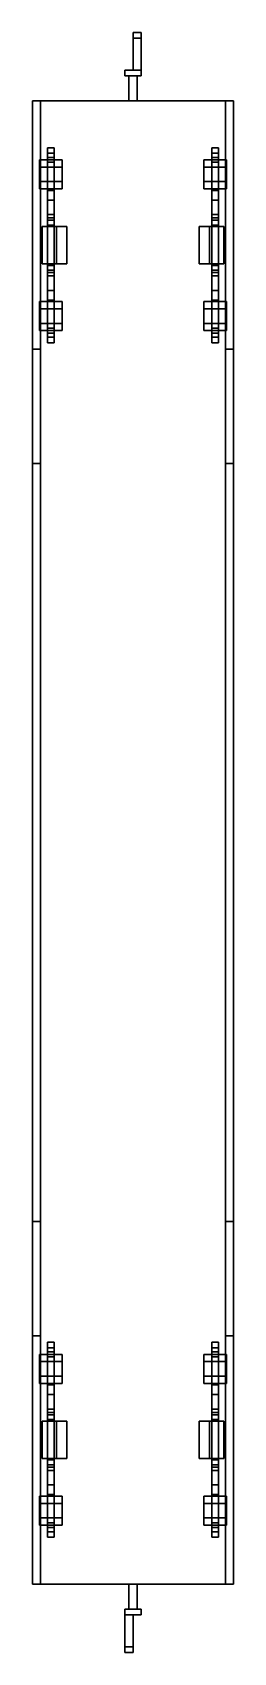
# Model space of a CAD drawing. Extents: x -1.2 to 1.2, y -10.1 to 10.1.
import ezdxf

# ---------------------------------------------------------------- set-up
doc = ezdxf.new("R2010")
doc.units = 0
doc.layers.get('0').update_dxf_attribs({"linetype": 'CONTINUOUS'})

msp = doc.modelspace()

# ---------------------------------------------------------------- linework, layer by layer
for points in [[(0, 10.05, 1), (0, 9.98, 0.88), (0, 9.98, 1.41), (0, 10.05, 1.25)], [(0.1, 10.05, 1.25), (0.1, 10.05, 1), (0, 10.05, 1), (0, 10.05, 1.25)], [(0.1, 10.05, 1), (0.1, 9.98, 0.88), (0, 9.98, 0.88), (0, 10.05, 1)], [(0, 10.05, 1.25), (0, 9.98, 1.41), (0.1, 9.98, 1.41), (0.1, 10.05, 1.25)], [(0.1, 9.98, 1.41), (0.1, 9.98, 0.88), (0.1, 10.05, 1), (0.1, 10.05, 1.25)], [(0, 9.98, 0.88), (0, 9.58, 0.88), (0, 9.58, 1.41), (0, 9.98, 1.41)], [(0.1, 9.98, 0.88), (0.1, 9.58, 0.88), (0, 9.58, 0.88), (0, 9.98, 0.88)], [(0, 9.98, 1.41), (0, 9.58, 1.41), (0.1, 9.58, 1.41), (0.1, 9.98, 1.41)], [(0.1, 9.58, 1.41), (0.1, 9.58, 0.88), (0.1, 9.98, 0.88), (0.1, 9.98, 1.41)], [(-0.1, 9.58, 0.88), (-0.1, 9.51, 1.03), (-0.1, 9.51, 1.23), (-0.1, 9.58, 1.41)], [(-0.1, 9.58, 1.41), (-0.1, 9.51, 1.23), (0.1, 9.51, 1.23), (0.1, 9.58, 1.41)], [(0, 9.58, 1.41), (0, 9.58, 0.88), (-0.1, 9.58, 0.88), (-0.1, 9.58, 1.41)], [(0.1, 9.58, 0.88), (0.1, 9.51, 1.03), (-0.1, 9.51, 1.03), (-0.1, 9.58, 0.88)], [(-0.1, 9.51, 1.23), (-0.1, 9.51, 1.03), (0.1, 9.51, 1.03), (0.1, 9.51, 1.23)], [(-0.05, 9.51, 1.03), (-0.05, 9.2, 1.03), (-0.05, 9.2, 1.23), (-0.05, 9.51, 1.23)], [(-0.05, 9.51, 1.23), (-0.05, 9.2, 1.23), (0.05, 9.2, 1.23), (0.05, 9.51, 1.23)], [(0.05, 9.51, 1.03), (0.05, 9.2, 1.03), (-0.05, 9.2, 1.03), (-0.05, 9.51, 1.03)], [(0.05, 9.2, 1.23), (0.05, 9.2, 1.03), (0.05, 9.51, 1.03), (0.05, 9.51, 1.23)], [(0.1, 9.51, 1.23), (0.1, 9.51, 1.03), (0.1, 9.58, 0.88), (0.1, 9.58, 1.41)], [(-1.25, 9.2, 0.98), (-1.25, -9.2, 0.98), (-1.25, -9.2, 1.33), (-1.25, 9.2, 1.33)], [(-1.25, 9.2, 1.33), (-1.25, -9.2, 1.33), (1.25, -9.2, 1.33), (1.25, 9.2, 1.33)], [(1.25, 9.2, 1.33), (1.25, 9.2, 0.98), (-1.25, 9.2, 0.98), (-1.25, 9.2, 1.33)], [(-1.15, 9.2, 0.81), (-1.15, 6.12, 0.81), (-1.25, 6.12, 0.81), (-1.25, 9.2, 0.81)], [(-1.15, 9.2, 0.98), (-1.15, 9.2, 0.81), (-1.25, 9.2, 0.81), (-1.25, 9.2, 0.98)], [(-1.25, 9.2, 0.81), (-1.25, -9.2, 0.81), (-1.25, -9.2, 0.98), (-1.25, 9.2, 0.98)], [(1.15, 9.2, 0.98), (1.15, -9.2, 0.98), (-1.15, -9.2, 0.98), (-1.15, 9.2, 0.98)], [(-1.15, -9.2, 0.98), (-1.15, -9.2, 0.81), (-1.15, 9.2, 0.81), (-1.15, 9.2, 0.98)], [(1.25, 9.2, 0.81), (1.25, 6.12, 0.81), (1.15, 6.12, 0.81), (1.15, 9.2, 0.81)], [(1.15, 9.2, 0.81), (1.15, -9.2, 0.81), (1.15, -9.2, 0.98), (1.15, 9.2, 0.98)], [(1.25, 9.2, 0.98), (1.25, 9.2, 0.81), (1.15, 9.2, 0.81), (1.15, 9.2, 0.98)], [(1.25, -9.2, 1.33), (1.25, -9.2, 0.81), (1.25, 9.2, 0.81), (1.25, 9.2, 1.33)], [(-1.16, 8.38, 0.374), (-1.16, 8.2, 0.686), (-1.16, 8.38, 0.686), (-1.16, 8.47, 0.53)], [(-1.16, 8.38, 0.374), (-1.16, 8.47, 0.53), (-0.88, 8.47, 0.53), (-0.88, 8.38, 0.374)], [(-1.16, 8.47, 0.53), (-1.16, 8.38, 0.686), (-0.88, 8.38, 0.686), (-0.88, 8.47, 0.53)], [(-1.06, 8.62, 0.54), (-1.06, 8.44, 0.54), (-1.06, 8.38, 0.7), (-1.06, 8.62, 0.69)], [(-0.98, 8.62, 0.69), (-0.98, 8.62, 0.54), (-1.06, 8.62, 0.54), (-1.06, 8.62, 0.69)], [(-1.06, 8.55, 0.37), (-1.06, 8.44, 0.37), (-1.06, 8.44, 0.54), (-1.06, 8.62, 0.54)], [(-0.98, 8.62, 0.54), (-0.98, 8.55, 0.37), (-1.06, 8.55, 0.37), (-1.06, 8.62, 0.54)], [(-1.06, 8.62, 0.69), (-1.06, 8.38, 0.7), (-1.06, 8.38, 0.81), (-1.06, 8.5, 0.79)], [(-0.98, 8.5, 0.79), (-0.98, 8.62, 0.69), (-1.06, 8.62, 0.69), (-1.06, 8.5, 0.79)], [(-0.98, 8.55, 0.37), (-0.98, 8.44, 0.37), (-1.06, 8.44, 0.37), (-1.06, 8.55, 0.37)], [(-1.06, 8.5, 0.79), (-1.06, 8.38, 0.81), (-0.98, 8.38, 0.81), (-0.98, 8.5, 0.79)], [(-0.98, 8.38, 0.7), (-0.98, 8.44, 0.54), (-0.98, 8.62, 0.54), (-0.98, 8.62, 0.69)], [(-0.98, 8.44, 0.54), (-0.98, 8.44, 0.37), (-0.98, 8.55, 0.37), (-0.98, 8.62, 0.54)], [(-0.98, 8.38, 0.81), (-0.98, 8.38, 0.7), (-0.98, 8.62, 0.69), (-0.98, 8.5, 0.79)], [(1.16, 8.38, 0.686), (1.16, 8.47, 0.53), (0.88, 8.47, 0.53), (0.88, 8.38, 0.686)], [(1.16, 8.47, 0.53), (1.16, 8.38, 0.374), (0.88, 8.38, 0.374), (0.88, 8.47, 0.53)], [(0.98, 8.55, 0.37), (0.98, 8.44, 0.37), (0.98, 8.44, 0.54), (0.98, 8.62, 0.54)], [(1.06, 8.62, 0.54), (1.06, 8.55, 0.37), (0.98, 8.55, 0.37), (0.98, 8.62, 0.54)], [(0.98, 8.62, 0.54), (0.98, 8.44, 0.54), (0.98, 8.38, 0.7), (0.98, 8.62, 0.69)], [(1.06, 8.62, 0.69), (1.06, 8.62, 0.54), (0.98, 8.62, 0.54), (0.98, 8.62, 0.69)], [(1.06, 8.5, 0.79), (1.06, 8.62, 0.69), (0.98, 8.62, 0.69), (0.98, 8.5, 0.79)], [(0.98, 8.62, 0.69), (0.98, 8.38, 0.7), (0.98, 8.38, 0.81), (0.98, 8.5, 0.79)], [(1.06, 8.55, 0.37), (1.06, 8.44, 0.37), (0.98, 8.44, 0.37), (0.98, 8.55, 0.37)], [(0.98, 8.5, 0.79), (0.98, 8.38, 0.81), (1.06, 8.38, 0.81), (1.06, 8.5, 0.79)], [(1.06, 8.44, 0.54), (1.06, 8.44, 0.37), (1.06, 8.55, 0.37), (1.06, 8.62, 0.54)], [(1.06, 8.38, 0.7), (1.06, 8.44, 0.54), (1.06, 8.62, 0.54), (1.06, 8.62, 0.69)], [(1.06, 8.38, 0.81), (1.06, 8.38, 0.7), (1.06, 8.62, 0.69), (1.06, 8.5, 0.79)], [(1.16, 8.38, 0.374), (1.16, 8.47, 0.53), (1.16, 8.38, 0.686), (1.16, 8.2, 0.374)], [(-1.16, 8.2, 0.374), (-1.16, 8.11, 0.53), (-1.16, 8.2, 0.686), (-1.16, 8.38, 0.374)], [(-1.16, 8.2, 0.374), (-1.16, 8.38, 0.374), (-0.88, 8.38, 0.374), (-0.88, 8.2, 0.374)], [(-1.16, 8.38, 0.686), (-1.16, 8.2, 0.686), (-0.88, 8.2, 0.686), (-0.88, 8.38, 0.686)], [(-1.06, 8.38, 0.7), (-1.06, 8.44, 0.54), (-0.98, 8.44, 0.54), (-0.98, 8.38, 0.7)], [(-1.06, 8.44, 0.54), (-1.06, 8.44, 0.37), (-0.98, 8.44, 0.37), (-0.98, 8.44, 0.54)], [(-1.06, 8.38, 0.7), (-1.06, 7.97, 0.7), (-1.06, 7.97, 0.85), (-1.06, 8.38, 0.81)], [(-1.06, 8.38, 0.81), (-1.06, 7.97, 0.85), (-0.98, 7.97, 0.85), (-0.98, 8.38, 0.81)], [(-0.98, 8.38, 0.7), (-0.98, 8.09, 0.7), (-1.06, 8.09, 0.7), (-1.06, 8.38, 0.7)], [(-0.98, 7.97, 0.85), (-0.98, 7.97, 0.7), (-0.98, 8.38, 0.7), (-0.98, 8.38, 0.81)], [(1.16, 8.2, 0.686), (1.16, 8.38, 0.686), (0.88, 8.38, 0.686), (0.88, 8.2, 0.686)], [(1.16, 8.38, 0.374), (1.16, 8.2, 0.374), (0.88, 8.2, 0.374), (0.88, 8.38, 0.374)], [(0.98, 8.44, 0.54), (0.98, 8.44, 0.37), (1.06, 8.44, 0.37), (1.06, 8.44, 0.54)], [(0.98, 8.38, 0.7), (0.98, 8.44, 0.54), (1.06, 8.44, 0.54), (1.06, 8.38, 0.7)], [(0.98, 8.38, 0.7), (0.98, 7.97, 0.7), (0.98, 7.97, 0.85), (0.98, 8.38, 0.81)], [(1.06, 8.38, 0.7), (1.06, 8.09, 0.7), (0.98, 8.09, 0.7), (0.98, 8.38, 0.7)], [(0.98, 8.38, 0.81), (0.98, 7.97, 0.85), (1.06, 7.97, 0.85), (1.06, 8.38, 0.81)], [(1.06, 7.97, 0.85), (1.06, 7.97, 0.7), (1.06, 8.38, 0.7), (1.06, 8.38, 0.81)], [(1.16, 8.2, 0.374), (1.16, 8.38, 0.686), (1.16, 8.2, 0.686), (1.16, 8.11, 0.53)], [(-1.16, 8.11, 0.53), (-1.16, 8.2, 0.374), (-0.88, 8.2, 0.374), (-0.88, 8.11, 0.53)], [(-1.16, 8.2, 0.686), (-1.16, 8.11, 0.53), (-0.88, 8.11, 0.53), (-0.88, 8.2, 0.686)], [(-0.98, 8.09, 0.7), (-0.98, 7.79, 0.25), (-1.06, 7.79, 0.25), (-1.06, 8.09, 0.7)], [(-1.06, 7.79, 0.25), (-1.06, 7.68, 0.25), (-1.06, 7.97, 0.7), (-1.06, 8.09, 0.7)], [(-0.98, 7.97, 0.7), (-0.98, 7.68, 0.25), (-0.98, 7.79, 0.25), (-0.98, 8.09, 0.7)], [(1.16, 8.11, 0.53), (1.16, 8.2, 0.686), (0.88, 8.2, 0.686), (0.88, 8.11, 0.53)], [(1.16, 8.2, 0.374), (1.16, 8.11, 0.53), (0.88, 8.11, 0.53), (0.88, 8.2, 0.374)], [(0.98, 7.79, 0.25), (0.98, 7.68, 0.25), (0.98, 7.97, 0.7), (0.98, 8.09, 0.7)], [(1.06, 8.09, 0.7), (1.06, 7.79, 0.25), (0.98, 7.79, 0.25), (0.98, 8.09, 0.7)], [(1.06, 7.97, 0.7), (1.06, 7.68, 0.25), (1.06, 7.79, 0.25), (1.06, 8.09, 0.7)], [(-1.06, 7.97, 0.77), (-1.06, 6.85, 0.77), (-1.06, 6.85, 0.85), (-1.06, 7.97, 0.85)], [(-0.98, 7.97, 0.77), (-0.98, 6.85, 0.77), (-1.06, 6.85, 0.77), (-1.06, 7.97, 0.77)], [(-1.06, 7.97, 0.7), (-1.06, 7.75, 0.359), (-0.98, 7.75, 0.359), (-0.98, 7.97, 0.7)], [(-1.06, 7.97, 0.77), (-1.06, 7.97, 0.7), (-0.98, 7.97, 0.7), (-0.98, 7.97, 0.77)], [(-1.06, 7.97, 0.85), (-1.06, 6.85, 0.85), (-0.98, 6.85, 0.85), (-0.98, 7.97, 0.85)], [(-0.98, 6.85, 0.85), (-0.98, 6.85, 0.77), (-0.98, 7.97, 0.77), (-0.98, 7.97, 0.85)], [(0.98, 7.97, 0.77), (0.98, 7.97, 0.7), (1.06, 7.97, 0.7), (1.06, 7.97, 0.77)], [(0.98, 7.97, 0.77), (0.98, 6.85, 0.77), (0.98, 6.85, 0.85), (0.98, 7.97, 0.85)], [(1.06, 7.97, 0.77), (1.06, 6.85, 0.77), (0.98, 6.85, 0.77), (0.98, 7.97, 0.77)], [(0.98, 7.97, 0.85), (0.98, 6.85, 0.85), (1.06, 6.85, 0.85), (1.06, 7.97, 0.85)], [(0.98, 7.97, 0.7), (0.98, 7.75, 0.359), (1.06, 7.75, 0.359), (1.06, 7.97, 0.7)], [(1.06, 6.85, 0.85), (1.06, 6.85, 0.77), (1.06, 7.97, 0.77), (1.06, 7.97, 0.85)], [(-0.82, 7.64, 0.73), (-0.82, 7.64, 0.31), (-1.13, 7.64, 0.31), (-1.13, 7.64, 0.73)], [(-1.13, 7.64, 0.73), (-1.13, 7.64, 0.31), (-1.13, 7.18, 0.31), (-1.13, 7.18, 0.73)], [(-1.13, 7.18, 0.31), (-1.13, 7.64, 0.31), (-0.82, 7.64, 0.31), (-0.82, 7.18, 0.31)], [(-0.95, 7.18, 0.73), (-0.95, 7.64, 0.73), (-1.13, 7.64, 0.73), (-1.13, 7.18, 0.73)], [(-0.98, 7.79, 0.25), (-0.98, 7.72, 0.15), (-1.06, 7.72, 0.15), (-1.06, 7.79, 0.25)], [(-1.06, 7.72, 0.15), (-1.06, 7.1, 0.15), (-1.06, 7.03, 0.25), (-1.06, 7.79, 0.25)], [(-1.06, 7.75, 0.25), (-1.06, 7.66, 0.25), (-1.06, 7.66, 0.77), (-1.06, 7.75, 0.77)], [(-0.98, 7.75, 0.77), (-0.98, 7.75, 0.359), (-1.06, 7.75, 0.359), (-1.06, 7.75, 0.77)], [(-0.98, 7.72, 0.15), (-0.98, 7.1, 0.15), (-1.06, 7.1, 0.15), (-1.06, 7.72, 0.15)], [(-1.06, 7.66, 0.77), (-1.06, 7.66, 0.25), (-0.98, 7.66, 0.25), (-0.98, 7.66, 0.77)], [(-1.06, 7.66, 0.25), (-1.06, 7.03, 0.25), (-0.98, 7.03, 0.25), (-0.98, 7.66, 0.25)], [(-0.98, 7.03, 0.25), (-0.98, 7.1, 0.15), (-0.98, 7.72, 0.15), (-0.98, 7.79, 0.25)], [(-0.98, 7.66, 0.77), (-0.98, 7.66, 0.25), (-0.98, 7.75, 0.25), (-0.98, 7.75, 0.77)], [(-0.95, 7.64, 0.98), (-0.95, 7.64, 0.73), (-0.95, 7.18, 0.73), (-0.95, 7.18, 0.98)], [(-0.82, 7.64, 0.98), (-0.82, 7.64, 0.73), (-0.95, 7.64, 0.73), (-0.95, 7.64, 0.98)], [(-0.82, 7.18, 0.73), (-0.82, 7.64, 0.73), (-0.82, 7.64, 0.98), (-0.82, 7.18, 0.98)], [(-0.82, 7.18, 0.31), (-0.82, 7.64, 0.31), (-0.82, 7.64, 0.73), (-0.82, 7.18, 0.73)], [(0.82, 7.64, 0.31), (0.82, 7.18, 0.31), (0.82, 7.18, 0.73), (0.82, 7.64, 0.73)], [(1.13, 7.64, 0.73), (1.13, 7.64, 0.31), (0.82, 7.64, 0.31), (0.82, 7.64, 0.73)], [(1.13, 7.64, 0.31), (1.13, 7.18, 0.31), (0.82, 7.18, 0.31), (0.82, 7.64, 0.31)], [(0.82, 7.64, 0.73), (0.82, 7.18, 0.73), (0.82, 7.18, 0.98), (0.82, 7.64, 0.98)], [(0.95, 7.64, 0.98), (0.95, 7.64, 0.73), (0.82, 7.64, 0.73), (0.82, 7.64, 0.98)], [(0.95, 7.64, 0.73), (0.95, 7.18, 0.73), (1.13, 7.18, 0.73), (1.13, 7.64, 0.73)], [(0.95, 7.18, 0.98), (0.95, 7.18, 0.73), (0.95, 7.64, 0.73), (0.95, 7.64, 0.98)], [(0.98, 7.72, 0.15), (0.98, 7.1, 0.15), (0.98, 7.03, 0.25), (0.98, 7.79, 0.25)], [(1.06, 7.79, 0.25), (1.06, 7.72, 0.15), (0.98, 7.72, 0.15), (0.98, 7.79, 0.25)], [(0.98, 7.75, 0.25), (0.98, 7.66, 0.25), (0.98, 7.66, 0.77), (0.98, 7.75, 0.77)], [(1.06, 7.75, 0.77), (1.06, 7.75, 0.359), (0.98, 7.75, 0.359), (0.98, 7.75, 0.77)], [(1.06, 7.72, 0.15), (1.06, 7.1, 0.15), (0.98, 7.1, 0.15), (0.98, 7.72, 0.15)], [(0.98, 7.66, 0.77), (0.98, 7.66, 0.25), (1.06, 7.66, 0.25), (1.06, 7.66, 0.77)], [(0.98, 7.66, 0.25), (0.98, 7.03, 0.25), (1.06, 7.03, 0.25), (1.06, 7.66, 0.25)], [(1.06, 7.03, 0.25), (1.06, 7.1, 0.15), (1.06, 7.72, 0.15), (1.06, 7.79, 0.25)], [(1.06, 7.66, 0.77), (1.06, 7.66, 0.25), (1.06, 7.75, 0.25), (1.06, 7.75, 0.77)], [(1.13, 7.18, 0.73), (1.13, 7.18, 0.31), (1.13, 7.64, 0.31), (1.13, 7.64, 0.73)], [(-1.13, 7.18, 0.73), (-1.13, 7.18, 0.31), (-0.82, 7.18, 0.31), (-0.82, 7.18, 0.73)], [(-1.06, 7.16, 0.77), (-1.06, 7.16, 0.25), (-1.06, 7.07, 0.25), (-1.06, 7.07, 0.77)], [(-0.98, 7.16, 0.77), (-0.98, 7.16, 0.25), (-1.06, 7.16, 0.25), (-1.06, 7.16, 0.77)], [(-1.06, 6.85, 0.7), (-1.06, 7.14, 0.25), (-1.06, 7.03, 0.25), (-1.06, 6.73, 0.7)], [(-1.06, 7.03, 0.25), (-1.06, 7.1, 0.15), (-0.98, 7.1, 0.15), (-0.98, 7.03, 0.25)], [(-0.98, 6.85, 0.7), (-0.98, 7.07, 0.359), (-1.06, 7.07, 0.359), (-1.06, 6.85, 0.7)], [(-1.06, 7.07, 0.77), (-1.06, 7.07, 0.359), (-0.98, 7.07, 0.359), (-0.98, 7.07, 0.77)], [(-0.98, 7.07, 0.25), (-0.98, 7.16, 0.25), (-0.98, 7.16, 0.77), (-0.98, 7.07, 0.77)], [(-0.98, 7.03, 0.25), (-0.98, 7.14, 0.25), (-0.98, 6.85, 0.7), (-0.98, 6.73, 0.7)], [(-0.95, 7.18, 0.98), (-0.95, 7.18, 0.73), (-0.82, 7.18, 0.73), (-0.82, 7.18, 0.98)], [(0.82, 7.18, 0.73), (0.82, 7.18, 0.31), (1.13, 7.18, 0.31), (1.13, 7.18, 0.73)], [(0.82, 7.18, 0.98), (0.82, 7.18, 0.73), (0.95, 7.18, 0.73), (0.95, 7.18, 0.98)], [(0.98, 7.16, 0.77), (0.98, 7.16, 0.25), (0.98, 7.07, 0.25), (0.98, 7.07, 0.77)], [(1.06, 7.16, 0.77), (1.06, 7.16, 0.25), (0.98, 7.16, 0.25), (0.98, 7.16, 0.77)], [(0.98, 6.85, 0.7), (0.98, 7.14, 0.25), (0.98, 7.03, 0.25), (0.98, 6.73, 0.7)], [(0.98, 7.03, 0.25), (0.98, 7.1, 0.15), (1.06, 7.1, 0.15), (1.06, 7.03, 0.25)], [(0.98, 7.07, 0.77), (0.98, 7.07, 0.359), (1.06, 7.07, 0.359), (1.06, 7.07, 0.77)], [(1.06, 6.85, 0.7), (1.06, 7.07, 0.359), (0.98, 7.07, 0.359), (0.98, 6.85, 0.7)], [(1.06, 7.07, 0.25), (1.06, 7.16, 0.25), (1.06, 7.16, 0.77), (1.06, 7.07, 0.77)], [(1.06, 7.03, 0.25), (1.06, 7.14, 0.25), (1.06, 6.85, 0.7), (1.06, 6.73, 0.7)], [(-1.06, 6.73, 0.7), (-1.06, 7.03, 0.25), (-0.98, 7.03, 0.25), (-0.98, 6.73, 0.7)], [(-0.98, 6.44, 0.81), (-0.98, 6.85, 0.85), (-1.06, 6.85, 0.85), (-1.06, 6.44, 0.81)], [(-1.06, 6.85, 0.85), (-1.06, 6.85, 0.7), (-1.06, 6.44, 0.7), (-1.06, 6.44, 0.81)], [(-0.98, 6.85, 0.77), (-0.98, 6.85, 0.7), (-1.06, 6.85, 0.7), (-1.06, 6.85, 0.77)], [(-0.98, 6.44, 0.7), (-0.98, 6.85, 0.7), (-0.98, 6.85, 0.85), (-0.98, 6.44, 0.81)], [(0.98, 6.73, 0.7), (0.98, 7.03, 0.25), (1.06, 7.03, 0.25), (1.06, 6.73, 0.7)], [(1.06, 6.44, 0.81), (1.06, 6.85, 0.85), (0.98, 6.85, 0.85), (0.98, 6.44, 0.81)], [(0.98, 6.85, 0.85), (0.98, 6.85, 0.7), (0.98, 6.44, 0.7), (0.98, 6.44, 0.81)], [(1.06, 6.85, 0.77), (1.06, 6.85, 0.7), (0.98, 6.85, 0.7), (0.98, 6.85, 0.77)], [(1.06, 6.44, 0.7), (1.06, 6.85, 0.7), (1.06, 6.85, 0.85), (1.06, 6.44, 0.81)], [(-1.16, 6.62, 0.374), (-1.16, 6.44, 0.686), (-1.16, 6.62, 0.686), (-1.16, 6.71, 0.53)], [(-1.16, 6.62, 0.374), (-1.16, 6.71, 0.53), (-0.88, 6.71, 0.53), (-0.88, 6.62, 0.374)], [(-1.16, 6.71, 0.53), (-1.16, 6.62, 0.686), (-0.88, 6.62, 0.686), (-0.88, 6.71, 0.53)], [(-1.06, 6.44, 0.7), (-1.06, 6.73, 0.7), (-0.98, 6.73, 0.7), (-0.98, 6.44, 0.7)], [(1.16, 6.71, 0.53), (1.16, 6.62, 0.374), (0.88, 6.62, 0.374), (0.88, 6.71, 0.53)], [(1.16, 6.62, 0.686), (1.16, 6.71, 0.53), (0.88, 6.71, 0.53), (0.88, 6.62, 0.686)], [(0.98, 6.44, 0.7), (0.98, 6.73, 0.7), (1.06, 6.73, 0.7), (1.06, 6.44, 0.7)], [(1.16, 6.62, 0.374), (1.16, 6.71, 0.53), (1.16, 6.62, 0.686), (1.16, 6.44, 0.374)], [(-1.16, 6.44, 0.374), (-1.16, 6.35, 0.53), (-1.16, 6.44, 0.686), (-1.16, 6.62, 0.374)], [(-1.16, 6.44, 0.374), (-1.16, 6.62, 0.374), (-0.88, 6.62, 0.374), (-0.88, 6.44, 0.374)], [(-1.16, 6.62, 0.686), (-1.16, 6.44, 0.686), (-0.88, 6.44, 0.686), (-0.88, 6.62, 0.686)], [(-1.16, 6.35, 0.53), (-1.16, 6.44, 0.374), (-0.88, 6.44, 0.374), (-0.88, 6.35, 0.53)], [(-1.16, 6.44, 0.686), (-1.16, 6.35, 0.53), (-0.88, 6.35, 0.53), (-0.88, 6.44, 0.686)], [(-0.98, 6.44, 0.7), (-0.98, 6.38, 0.54), (-1.06, 6.38, 0.54), (-1.06, 6.44, 0.7)], [(-1.06, 6.44, 0.7), (-1.06, 6.38, 0.54), (-1.06, 6.2, 0.54), (-1.06, 6.2, 0.69)], [(-1.06, 6.44, 0.81), (-1.06, 6.44, 0.7), (-1.06, 6.2, 0.69), (-1.06, 6.32, 0.79)], [(-0.98, 6.32, 0.79), (-0.98, 6.44, 0.81), (-1.06, 6.44, 0.81), (-1.06, 6.32, 0.79)], [(-0.98, 6.2, 0.54), (-0.98, 6.38, 0.54), (-0.98, 6.44, 0.7), (-0.98, 6.2, 0.69)], [(-0.98, 6.2, 0.69), (-0.98, 6.44, 0.7), (-0.98, 6.44, 0.81), (-0.98, 6.32, 0.79)], [(1.16, 6.62, 0.374), (1.16, 6.44, 0.374), (0.88, 6.44, 0.374), (0.88, 6.62, 0.374)], [(1.16, 6.44, 0.686), (1.16, 6.62, 0.686), (0.88, 6.62, 0.686), (0.88, 6.44, 0.686)], [(1.16, 6.44, 0.374), (1.16, 6.35, 0.53), (0.88, 6.35, 0.53), (0.88, 6.44, 0.374)], [(1.16, 6.35, 0.53), (1.16, 6.44, 0.686), (0.88, 6.44, 0.686), (0.88, 6.35, 0.53)], [(1.06, 6.44, 0.7), (1.06, 6.38, 0.54), (0.98, 6.38, 0.54), (0.98, 6.44, 0.7)], [(0.98, 6.44, 0.7), (0.98, 6.38, 0.54), (0.98, 6.2, 0.54), (0.98, 6.2, 0.69)], [(0.98, 6.44, 0.81), (0.98, 6.44, 0.7), (0.98, 6.2, 0.69), (0.98, 6.32, 0.79)], [(1.06, 6.32, 0.79), (1.06, 6.44, 0.81), (0.98, 6.44, 0.81), (0.98, 6.32, 0.79)], [(1.06, 6.2, 0.54), (1.06, 6.38, 0.54), (1.06, 6.44, 0.7), (1.06, 6.2, 0.69)], [(1.06, 6.2, 0.69), (1.06, 6.44, 0.7), (1.06, 6.44, 0.81), (1.06, 6.32, 0.79)], [(1.16, 6.44, 0.374), (1.16, 6.62, 0.686), (1.16, 6.44, 0.686), (1.16, 6.35, 0.53)], [(-0.98, 6.38, 0.54), (-0.98, 6.38, 0.37), (-1.06, 6.38, 0.37), (-1.06, 6.38, 0.54)], [(-1.06, 6.38, 0.54), (-1.06, 6.38, 0.37), (-1.06, 6.27, 0.37), (-1.06, 6.2, 0.54)], [(-1.06, 6.27, 0.37), (-1.06, 6.38, 0.37), (-0.98, 6.38, 0.37), (-0.98, 6.27, 0.37)], [(-1.06, 6.32, 0.79), (-1.06, 6.2, 0.69), (-0.98, 6.2, 0.69), (-0.98, 6.32, 0.79)], [(-1.06, 6.2, 0.54), (-1.06, 6.27, 0.37), (-0.98, 6.27, 0.37), (-0.98, 6.2, 0.54)], [(-0.98, 6.27, 0.37), (-0.98, 6.38, 0.37), (-0.98, 6.38, 0.54), (-0.98, 6.2, 0.54)], [(1.06, 6.38, 0.54), (1.06, 6.38, 0.37), (0.98, 6.38, 0.37), (0.98, 6.38, 0.54)], [(0.98, 6.38, 0.54), (0.98, 6.38, 0.37), (0.98, 6.27, 0.37), (0.98, 6.2, 0.54)], [(0.98, 6.27, 0.37), (0.98, 6.38, 0.37), (1.06, 6.38, 0.37), (1.06, 6.27, 0.37)], [(0.98, 6.32, 0.79), (0.98, 6.2, 0.69), (1.06, 6.2, 0.69), (1.06, 6.32, 0.79)], [(0.98, 6.2, 0.54), (0.98, 6.27, 0.37), (1.06, 6.27, 0.37), (1.06, 6.2, 0.54)], [(1.06, 6.27, 0.37), (1.06, 6.38, 0.37), (1.06, 6.38, 0.54), (1.06, 6.2, 0.54)], [(-1.15, 6.12, 0.81), (-1.15, 4.7, 0.6), (-1.25, 4.7, 0.6), (-1.25, 6.12, 0.81)], [(-1.25, 4.7, 0.6), (-1.25, -4.7, 0.6), (-1.25, -6.12, 0.81), (-1.25, 6.12, 0.81)], [(-1.15, -6.12, 0.81), (-1.15, -4.7, 0.6), (-1.15, 4.7, 0.6), (-1.15, 6.12, 0.81)], [(-1.06, 6.2, 0.69), (-1.06, 6.2, 0.54), (-0.98, 6.2, 0.54), (-0.98, 6.2, 0.69)], [(0.98, 6.2, 0.69), (0.98, 6.2, 0.54), (1.06, 6.2, 0.54), (1.06, 6.2, 0.69)], [(1.15, 4.7, 0.6), (1.15, -4.7, 0.6), (1.15, -6.12, 0.81), (1.15, 6.12, 0.81)], [(1.25, 6.12, 0.81), (1.25, 4.7, 0.6), (1.15, 4.7, 0.6), (1.15, 6.12, 0.81)], [(1.25, -6.12, 0.81), (1.25, -4.7, 0.6), (1.25, 4.7, 0.6), (1.25, 6.12, 0.81)], [(-1.15, 4.7, 0.6), (-1.15, -4.7, 0.6), (-1.25, -4.7, 0.6), (-1.25, 4.7, 0.6)], [(1.25, 4.7, 0.6), (1.25, -4.7, 0.6), (1.15, -4.7, 0.6), (1.15, 4.7, 0.6)], [(-1.25, -6.12, 0.81), (-1.25, -4.7, 0.6), (-1.15, -4.7, 0.6), (-1.15, -6.12, 0.81)], [(1.15, -6.12, 0.81), (1.15, -4.7, 0.6), (1.25, -4.7, 0.6), (1.25, -6.12, 0.81)], [(-1.15, -6.12, 0.81), (-1.15, -9.2, 0.81), (-1.25, -9.2, 0.81), (-1.25, -6.12, 0.81)], [(-1.06, -6.2, 0.69), (-1.06, -6.44, 0.7), (-1.06, -6.44, 0.81), (-1.06, -6.32, 0.79)], [(-1.06, -6.27, 0.37), (-1.06, -6.38, 0.37), (-1.06, -6.38, 0.54), (-1.06, -6.2, 0.54)], [(-0.98, -6.2, 0.54), (-0.98, -6.27, 0.37), (-1.06, -6.27, 0.37), (-1.06, -6.2, 0.54)], [(-1.06, -6.2, 0.54), (-1.06, -6.38, 0.54), (-1.06, -6.44, 0.7), (-1.06, -6.2, 0.69)], [(-0.98, -6.2, 0.69), (-0.98, -6.2, 0.54), (-1.06, -6.2, 0.54), (-1.06, -6.2, 0.69)], [(-0.98, -6.32, 0.79), (-0.98, -6.2, 0.69), (-1.06, -6.2, 0.69), (-1.06, -6.32, 0.79)], [(-0.98, -6.44, 0.81), (-0.98, -6.44, 0.7), (-0.98, -6.2, 0.69), (-0.98, -6.32, 0.79)], [(-0.98, -6.38, 0.54), (-0.98, -6.38, 0.37), (-0.98, -6.27, 0.37), (-0.98, -6.2, 0.54)], [(-0.98, -6.44, 0.7), (-0.98, -6.38, 0.54), (-0.98, -6.2, 0.54), (-0.98, -6.2, 0.69)], [(0.98, -6.2, 0.69), (0.98, -6.44, 0.7), (0.98, -6.44, 0.81), (0.98, -6.32, 0.79)], [(1.06, -6.2, 0.54), (1.06, -6.27, 0.37), (0.98, -6.27, 0.37), (0.98, -6.2, 0.54)], [(0.98, -6.27, 0.37), (0.98, -6.38, 0.37), (0.98, -6.38, 0.54), (0.98, -6.2, 0.54)], [(1.06, -6.2, 0.69), (1.06, -6.2, 0.54), (0.98, -6.2, 0.54), (0.98, -6.2, 0.69)], [(0.98, -6.2, 0.54), (0.98, -6.38, 0.54), (0.98, -6.44, 0.7), (0.98, -6.2, 0.69)], [(1.06, -6.32, 0.79), (1.06, -6.2, 0.69), (0.98, -6.2, 0.69), (0.98, -6.32, 0.79)], [(1.06, -6.44, 0.81), (1.06, -6.44, 0.7), (1.06, -6.2, 0.69), (1.06, -6.32, 0.79)], [(1.06, -6.38, 0.54), (1.06, -6.38, 0.37), (1.06, -6.27, 0.37), (1.06, -6.2, 0.54)], [(1.06, -6.44, 0.7), (1.06, -6.38, 0.54), (1.06, -6.2, 0.54), (1.06, -6.2, 0.69)], [(1.25, -6.12, 0.81), (1.25, -9.2, 0.81), (1.15, -9.2, 0.81), (1.15, -6.12, 0.81)], [(-1.16, -6.44, 0.374), (-1.16, -6.62, 0.686), (-1.16, -6.44, 0.686), (-1.16, -6.35, 0.53)], [(-1.16, -6.44, 0.374), (-1.16, -6.35, 0.53), (-0.88, -6.35, 0.53), (-0.88, -6.44, 0.374)], [(-1.16, -6.35, 0.53), (-1.16, -6.44, 0.686), (-0.88, -6.44, 0.686), (-0.88, -6.35, 0.53)], [(-0.98, -6.27, 0.37), (-0.98, -6.38, 0.37), (-1.06, -6.38, 0.37), (-1.06, -6.27, 0.37)], [(-1.06, -6.32, 0.79), (-1.06, -6.44, 0.81), (-0.98, -6.44, 0.81), (-0.98, -6.32, 0.79)], [(-1.06, -6.38, 0.54), (-1.06, -6.38, 0.37), (-0.98, -6.38, 0.37), (-0.98, -6.38, 0.54)], [(-1.06, -6.44, 0.7), (-1.06, -6.38, 0.54), (-0.98, -6.38, 0.54), (-0.98, -6.44, 0.7)], [(1.16, -6.35, 0.53), (1.16, -6.44, 0.374), (0.88, -6.44, 0.374), (0.88, -6.35, 0.53)], [(1.16, -6.44, 0.686), (1.16, -6.35, 0.53), (0.88, -6.35, 0.53), (0.88, -6.44, 0.686)], [(1.06, -6.27, 0.37), (1.06, -6.38, 0.37), (0.98, -6.38, 0.37), (0.98, -6.27, 0.37)], [(0.98, -6.32, 0.79), (0.98, -6.44, 0.81), (1.06, -6.44, 0.81), (1.06, -6.32, 0.79)], [(0.98, -6.38, 0.54), (0.98, -6.38, 0.37), (1.06, -6.38, 0.37), (1.06, -6.38, 0.54)], [(0.98, -6.44, 0.7), (0.98, -6.38, 0.54), (1.06, -6.38, 0.54), (1.06, -6.44, 0.7)], [(1.16, -6.44, 0.374), (1.16, -6.35, 0.53), (1.16, -6.44, 0.686), (1.16, -6.62, 0.374)], [(-1.16, -6.62, 0.374), (-1.16, -6.71, 0.53), (-1.16, -6.62, 0.686), (-1.16, -6.44, 0.374)], [(-1.16, -6.62, 0.374), (-1.16, -6.44, 0.374), (-0.88, -6.44, 0.374), (-0.88, -6.62, 0.374)], [(-1.16, -6.44, 0.686), (-1.16, -6.62, 0.686), (-0.88, -6.62, 0.686), (-0.88, -6.44, 0.686)], [(-1.16, -6.71, 0.53), (-1.16, -6.62, 0.374), (-0.88, -6.62, 0.374), (-0.88, -6.71, 0.53)], [(-1.16, -6.62, 0.686), (-1.16, -6.71, 0.53), (-0.88, -6.71, 0.53), (-0.88, -6.62, 0.686)], [(-1.06, -6.44, 0.7), (-1.06, -6.85, 0.7), (-1.06, -6.85, 0.85), (-1.06, -6.44, 0.81)], [(-0.98, -6.44, 0.7), (-0.98, -6.73, 0.7), (-1.06, -6.73, 0.7), (-1.06, -6.44, 0.7)], [(-1.06, -6.44, 0.81), (-1.06, -6.85, 0.85), (-0.98, -6.85, 0.85), (-0.98, -6.44, 0.81)], [(-0.98, -6.85, 0.85), (-0.98, -6.85, 0.7), (-0.98, -6.44, 0.7), (-0.98, -6.44, 0.81)], [(1.16, -6.44, 0.374), (1.16, -6.62, 0.374), (0.88, -6.62, 0.374), (0.88, -6.44, 0.374)], [(1.16, -6.62, 0.686), (1.16, -6.44, 0.686), (0.88, -6.44, 0.686), (0.88, -6.62, 0.686)], [(1.16, -6.62, 0.374), (1.16, -6.71, 0.53), (0.88, -6.71, 0.53), (0.88, -6.62, 0.374)], [(1.16, -6.71, 0.53), (1.16, -6.62, 0.686), (0.88, -6.62, 0.686), (0.88, -6.71, 0.53)], [(0.98, -6.44, 0.7), (0.98, -6.85, 0.7), (0.98, -6.85, 0.85), (0.98, -6.44, 0.81)], [(1.06, -6.44, 0.7), (1.06, -6.73, 0.7), (0.98, -6.73, 0.7), (0.98, -6.44, 0.7)], [(0.98, -6.44, 0.81), (0.98, -6.85, 0.85), (1.06, -6.85, 0.85), (1.06, -6.44, 0.81)], [(1.06, -6.85, 0.85), (1.06, -6.85, 0.7), (1.06, -6.44, 0.7), (1.06, -6.44, 0.81)], [(1.16, -6.62, 0.374), (1.16, -6.44, 0.686), (1.16, -6.62, 0.686), (1.16, -6.71, 0.53)], [(-0.98, -6.73, 0.7), (-0.98, -7.03, 0.25), (-1.06, -7.03, 0.25), (-1.06, -6.73, 0.7)], [(-1.06, -7.03, 0.25), (-1.06, -7.14, 0.25), (-1.06, -6.85, 0.7), (-1.06, -6.73, 0.7)], [(-0.98, -6.85, 0.7), (-0.98, -7.14, 0.25), (-0.98, -7.03, 0.25), (-0.98, -6.73, 0.7)], [(0.98, -7.03, 0.25), (0.98, -7.14, 0.25), (0.98, -6.85, 0.7), (0.98, -6.73, 0.7)], [(1.06, -6.73, 0.7), (1.06, -7.03, 0.25), (0.98, -7.03, 0.25), (0.98, -6.73, 0.7)], [(1.06, -6.85, 0.7), (1.06, -7.14, 0.25), (1.06, -7.03, 0.25), (1.06, -6.73, 0.7)], [(-1.06, -6.85, 0.77), (-1.06, -7.97, 0.77), (-1.06, -7.97, 0.85), (-1.06, -6.85, 0.85)], [(-1.06, -6.85, 0.7), (-1.06, -7.07, 0.359), (-0.98, -7.07, 0.359), (-0.98, -6.85, 0.7)], [(-0.98, -6.85, 0.77), (-0.98, -7.97, 0.77), (-1.06, -7.97, 0.77), (-1.06, -6.85, 0.77)], [(-1.06, -6.85, 0.77), (-1.06, -6.85, 0.7), (-0.98, -6.85, 0.7), (-0.98, -6.85, 0.77)], [(-1.06, -6.85, 0.85), (-1.06, -7.97, 0.85), (-0.98, -7.97, 0.85), (-0.98, -6.85, 0.85)], [(-0.98, -7.03, 0.25), (-0.98, -7.1, 0.15), (-1.06, -7.1, 0.15), (-1.06, -7.03, 0.25)], [(-1.06, -7.1, 0.15), (-1.06, -7.72, 0.15), (-1.06, -7.79, 0.25), (-1.06, -7.03, 0.25)], [(-0.98, -7.97, 0.85), (-0.98, -7.97, 0.77), (-0.98, -6.85, 0.77), (-0.98, -6.85, 0.85)], [(-0.98, -7.79, 0.25), (-0.98, -7.72, 0.15), (-0.98, -7.1, 0.15), (-0.98, -7.03, 0.25)], [(0.98, -6.85, 0.77), (0.98, -7.97, 0.77), (0.98, -7.97, 0.85), (0.98, -6.85, 0.85)], [(0.98, -6.85, 0.7), (0.98, -7.07, 0.359), (1.06, -7.07, 0.359), (1.06, -6.85, 0.7)], [(1.06, -6.85, 0.77), (1.06, -7.97, 0.77), (0.98, -7.97, 0.77), (0.98, -6.85, 0.77)], [(0.98, -6.85, 0.77), (0.98, -6.85, 0.7), (1.06, -6.85, 0.7), (1.06, -6.85, 0.77)], [(0.98, -6.85, 0.85), (0.98, -7.97, 0.85), (1.06, -7.97, 0.85), (1.06, -6.85, 0.85)], [(0.98, -7.1, 0.15), (0.98, -7.72, 0.15), (0.98, -7.79, 0.25), (0.98, -7.03, 0.25)], [(1.06, -7.03, 0.25), (1.06, -7.1, 0.15), (0.98, -7.1, 0.15), (0.98, -7.03, 0.25)], [(1.06, -7.97, 0.85), (1.06, -7.97, 0.77), (1.06, -6.85, 0.77), (1.06, -6.85, 0.85)], [(1.06, -7.79, 0.25), (1.06, -7.72, 0.15), (1.06, -7.1, 0.15), (1.06, -7.03, 0.25)], [(-0.82, -7.18, 0.73), (-0.82, -7.18, 0.31), (-1.13, -7.18, 0.31), (-1.13, -7.18, 0.73)], [(-1.13, -7.18, 0.73), (-1.13, -7.18, 0.31), (-1.13, -7.64, 0.31), (-1.13, -7.64, 0.73)], [(-1.13, -7.64, 0.31), (-1.13, -7.18, 0.31), (-0.82, -7.18, 0.31), (-0.82, -7.64, 0.31)], [(-0.95, -7.64, 0.73), (-0.95, -7.18, 0.73), (-1.13, -7.18, 0.73), (-1.13, -7.64, 0.73)], [(-0.98, -7.07, 0.77), (-0.98, -7.07, 0.359), (-1.06, -7.07, 0.359), (-1.06, -7.07, 0.77)], [(-1.06, -7.07, 0.25), (-1.06, -7.16, 0.25), (-1.06, -7.16, 0.77), (-1.06, -7.07, 0.77)], [(-0.98, -7.1, 0.15), (-0.98, -7.72, 0.15), (-1.06, -7.72, 0.15), (-1.06, -7.1, 0.15)], [(-1.06, -7.16, 0.77), (-1.06, -7.16, 0.25), (-0.98, -7.16, 0.25), (-0.98, -7.16, 0.77)], [(-1.06, -7.16, 0.25), (-1.06, -7.79, 0.25), (-0.98, -7.79, 0.25), (-0.98, -7.16, 0.25)], [(-0.98, -7.16, 0.77), (-0.98, -7.16, 0.25), (-0.98, -7.07, 0.25), (-0.98, -7.07, 0.77)], [(-0.95, -7.18, 0.98), (-0.95, -7.18, 0.73), (-0.95, -7.64, 0.73), (-0.95, -7.64, 0.98)], [(-0.82, -7.18, 0.98), (-0.82, -7.18, 0.73), (-0.95, -7.18, 0.73), (-0.95, -7.18, 0.98)], [(-0.82, -7.64, 0.73), (-0.82, -7.18, 0.73), (-0.82, -7.18, 0.98), (-0.82, -7.64, 0.98)], [(-0.82, -7.64, 0.31), (-0.82, -7.18, 0.31), (-0.82, -7.18, 0.73), (-0.82, -7.64, 0.73)], [(0.95, -7.18, 0.98), (0.95, -7.18, 0.73), (0.82, -7.18, 0.73), (0.82, -7.18, 0.98)], [(0.82, -7.18, 0.73), (0.82, -7.64, 0.73), (0.82, -7.64, 0.98), (0.82, -7.18, 0.98)], [(0.82, -7.18, 0.31), (0.82, -7.64, 0.31), (0.82, -7.64, 0.73), (0.82, -7.18, 0.73)], [(1.13, -7.18, 0.73), (1.13, -7.18, 0.31), (0.82, -7.18, 0.31), (0.82, -7.18, 0.73)], [(1.13, -7.18, 0.31), (1.13, -7.64, 0.31), (0.82, -7.64, 0.31), (0.82, -7.18, 0.31)], [(0.95, -7.64, 0.98), (0.95, -7.64, 0.73), (0.95, -7.18, 0.73), (0.95, -7.18, 0.98)], [(0.95, -7.18, 0.73), (0.95, -7.64, 0.73), (1.13, -7.64, 0.73), (1.13, -7.18, 0.73)], [(1.06, -7.07, 0.77), (1.06, -7.07, 0.359), (0.98, -7.07, 0.359), (0.98, -7.07, 0.77)], [(0.98, -7.07, 0.25), (0.98, -7.16, 0.25), (0.98, -7.16, 0.77), (0.98, -7.07, 0.77)], [(1.06, -7.1, 0.15), (1.06, -7.72, 0.15), (0.98, -7.72, 0.15), (0.98, -7.1, 0.15)], [(0.98, -7.16, 0.77), (0.98, -7.16, 0.25), (1.06, -7.16, 0.25), (1.06, -7.16, 0.77)], [(0.98, -7.16, 0.25), (0.98, -7.79, 0.25), (1.06, -7.79, 0.25), (1.06, -7.16, 0.25)], [(1.06, -7.16, 0.77), (1.06, -7.16, 0.25), (1.06, -7.07, 0.25), (1.06, -7.07, 0.77)], [(1.13, -7.64, 0.73), (1.13, -7.64, 0.31), (1.13, -7.18, 0.31), (1.13, -7.18, 0.73)], [(-1.13, -7.64, 0.73), (-1.13, -7.64, 0.31), (-0.82, -7.64, 0.31), (-0.82, -7.64, 0.73)], [(-1.06, -7.66, 0.77), (-1.06, -7.66, 0.25), (-1.06, -7.75, 0.25), (-1.06, -7.75, 0.77)], [(-0.98, -7.66, 0.77), (-0.98, -7.66, 0.25), (-1.06, -7.66, 0.25), (-1.06, -7.66, 0.77)], [(-1.06, -7.97, 0.7), (-1.06, -7.68, 0.25), (-1.06, -7.79, 0.25), (-1.06, -8.09, 0.7)], [(-1.06, -7.79, 0.25), (-1.06, -7.72, 0.15), (-0.98, -7.72, 0.15), (-0.98, -7.79, 0.25)], [(-1.06, -7.75, 0.77), (-1.06, -7.75, 0.359), (-0.98, -7.75, 0.359), (-0.98, -7.75, 0.77)], [(-0.98, -7.97, 0.7), (-0.98, -7.75, 0.359), (-1.06, -7.75, 0.359), (-1.06, -7.97, 0.7)], [(-1.06, -8.09, 0.7), (-1.06, -7.79, 0.25), (-0.98, -7.79, 0.25), (-0.98, -8.09, 0.7)], [(-0.98, -7.75, 0.25), (-0.98, -7.66, 0.25), (-0.98, -7.66, 0.77), (-0.98, -7.75, 0.77)], [(-0.98, -7.79, 0.25), (-0.98, -7.68, 0.25), (-0.98, -7.97, 0.7), (-0.98, -8.09, 0.7)], [(-0.95, -7.64, 0.98), (-0.95, -7.64, 0.73), (-0.82, -7.64, 0.73), (-0.82, -7.64, 0.98)], [(0.82, -7.64, 0.98), (0.82, -7.64, 0.73), (0.95, -7.64, 0.73), (0.95, -7.64, 0.98)], [(0.82, -7.64, 0.73), (0.82, -7.64, 0.31), (1.13, -7.64, 0.31), (1.13, -7.64, 0.73)], [(1.06, -7.66, 0.77), (1.06, -7.66, 0.25), (0.98, -7.66, 0.25), (0.98, -7.66, 0.77)], [(0.98, -7.66, 0.77), (0.98, -7.66, 0.25), (0.98, -7.75, 0.25), (0.98, -7.75, 0.77)], [(0.98, -7.97, 0.7), (0.98, -7.68, 0.25), (0.98, -7.79, 0.25), (0.98, -8.09, 0.7)], [(0.98, -7.79, 0.25), (0.98, -7.72, 0.15), (1.06, -7.72, 0.15), (1.06, -7.79, 0.25)], [(0.98, -7.75, 0.77), (0.98, -7.75, 0.359), (1.06, -7.75, 0.359), (1.06, -7.75, 0.77)], [(1.06, -7.97, 0.7), (1.06, -7.75, 0.359), (0.98, -7.75, 0.359), (0.98, -7.97, 0.7)], [(0.98, -8.09, 0.7), (0.98, -7.79, 0.25), (1.06, -7.79, 0.25), (1.06, -8.09, 0.7)], [(1.06, -7.75, 0.25), (1.06, -7.66, 0.25), (1.06, -7.66, 0.77), (1.06, -7.75, 0.77)], [(1.06, -7.79, 0.25), (1.06, -7.68, 0.25), (1.06, -7.97, 0.7), (1.06, -8.09, 0.7)], [(-1.06, -7.97, 0.85), (-1.06, -7.97, 0.7), (-1.06, -8.38, 0.7), (-1.06, -8.38, 0.81)], [(-0.98, -7.97, 0.77), (-0.98, -7.97, 0.7), (-1.06, -7.97, 0.7), (-1.06, -7.97, 0.77)], [(-0.98, -8.38, 0.81), (-0.98, -7.97, 0.85), (-1.06, -7.97, 0.85), (-1.06, -8.38, 0.81)], [(-0.98, -8.38, 0.7), (-0.98, -7.97, 0.7), (-0.98, -7.97, 0.85), (-0.98, -8.38, 0.81)], [(0.98, -7.97, 0.85), (0.98, -7.97, 0.7), (0.98, -8.38, 0.7), (0.98, -8.38, 0.81)], [(1.06, -7.97, 0.77), (1.06, -7.97, 0.7), (0.98, -7.97, 0.7), (0.98, -7.97, 0.77)], [(1.06, -8.38, 0.81), (1.06, -7.97, 0.85), (0.98, -7.97, 0.85), (0.98, -8.38, 0.81)], [(1.06, -8.38, 0.7), (1.06, -7.97, 0.7), (1.06, -7.97, 0.85), (1.06, -8.38, 0.81)], [(-1.16, -8.2, 0.374), (-1.16, -8.38, 0.686), (-1.16, -8.2, 0.686), (-1.16, -8.11, 0.53)], [(-1.16, -8.2, 0.374), (-1.16, -8.11, 0.53), (-0.88, -8.11, 0.53), (-0.88, -8.2, 0.374)], [(-1.16, -8.11, 0.53), (-1.16, -8.2, 0.686), (-0.88, -8.2, 0.686), (-0.88, -8.11, 0.53)], [(-1.16, -8.38, 0.374), (-1.16, -8.47, 0.53), (-1.16, -8.38, 0.686), (-1.16, -8.2, 0.374)], [(-1.16, -8.38, 0.374), (-1.16, -8.2, 0.374), (-0.88, -8.2, 0.374), (-0.88, -8.38, 0.374)], [(-1.16, -8.2, 0.686), (-1.16, -8.38, 0.686), (-0.88, -8.38, 0.686), (-0.88, -8.2, 0.686)], [(-1.06, -8.38, 0.7), (-1.06, -8.09, 0.7), (-0.98, -8.09, 0.7), (-0.98, -8.38, 0.7)], [(1.16, -8.11, 0.53), (1.16, -8.2, 0.374), (0.88, -8.2, 0.374), (0.88, -8.11, 0.53)], [(1.16, -8.2, 0.686), (1.16, -8.11, 0.53), (0.88, -8.11, 0.53), (0.88, -8.2, 0.686)], [(1.16, -8.2, 0.374), (1.16, -8.38, 0.374), (0.88, -8.38, 0.374), (0.88, -8.2, 0.374)], [(1.16, -8.38, 0.686), (1.16, -8.2, 0.686), (0.88, -8.2, 0.686), (0.88, -8.38, 0.686)], [(0.98, -8.38, 0.7), (0.98, -8.09, 0.7), (1.06, -8.09, 0.7), (1.06, -8.38, 0.7)], [(1.16, -8.2, 0.374), (1.16, -8.11, 0.53), (1.16, -8.2, 0.686), (1.16, -8.38, 0.374)], [(1.16, -8.38, 0.374), (1.16, -8.2, 0.686), (1.16, -8.38, 0.686), (1.16, -8.47, 0.53)], [(-1.16, -8.47, 0.53), (-1.16, -8.38, 0.374), (-0.88, -8.38, 0.374), (-0.88, -8.47, 0.53)], [(-1.16, -8.38, 0.686), (-1.16, -8.47, 0.53), (-0.88, -8.47, 0.53), (-0.88, -8.38, 0.686)], [(-0.98, -8.5, 0.79), (-0.98, -8.38, 0.81), (-1.06, -8.38, 0.81), (-1.06, -8.5, 0.79)], [(-1.06, -8.38, 0.81), (-1.06, -8.38, 0.7), (-1.06, -8.62, 0.69), (-1.06, -8.5, 0.79)], [(-0.98, -8.38, 0.7), (-0.98, -8.44, 0.54), (-1.06, -8.44, 0.54), (-1.06, -8.38, 0.7)], [(-1.06, -8.38, 0.7), (-1.06, -8.44, 0.54), (-1.06, -8.62, 0.54), (-1.06, -8.62, 0.69)], [(-0.98, -8.44, 0.54), (-0.98, -8.44, 0.37), (-1.06, -8.44, 0.37), (-1.06, -8.44, 0.54)], [(-1.06, -8.44, 0.54), (-1.06, -8.44, 0.37), (-1.06, -8.55, 0.37), (-1.06, -8.62, 0.54)], [(-1.06, -8.55, 0.37), (-1.06, -8.44, 0.37), (-0.98, -8.44, 0.37), (-0.98, -8.55, 0.37)], [(-0.98, -8.62, 0.69), (-0.98, -8.38, 0.7), (-0.98, -8.38, 0.81), (-0.98, -8.5, 0.79)], [(-0.98, -8.62, 0.54), (-0.98, -8.44, 0.54), (-0.98, -8.38, 0.7), (-0.98, -8.62, 0.69)], [(-0.98, -8.55, 0.37), (-0.98, -8.44, 0.37), (-0.98, -8.44, 0.54), (-0.98, -8.62, 0.54)], [(1.16, -8.38, 0.374), (1.16, -8.47, 0.53), (0.88, -8.47, 0.53), (0.88, -8.38, 0.374)], [(1.16, -8.47, 0.53), (1.16, -8.38, 0.686), (0.88, -8.38, 0.686), (0.88, -8.47, 0.53)], [(1.06, -8.5, 0.79), (1.06, -8.38, 0.81), (0.98, -8.38, 0.81), (0.98, -8.5, 0.79)], [(0.98, -8.38, 0.81), (0.98, -8.38, 0.7), (0.98, -8.62, 0.69), (0.98, -8.5, 0.79)], [(0.98, -8.38, 0.7), (0.98, -8.44, 0.54), (0.98, -8.62, 0.54), (0.98, -8.62, 0.69)], [(1.06, -8.38, 0.7), (1.06, -8.44, 0.54), (0.98, -8.44, 0.54), (0.98, -8.38, 0.7)], [(0.98, -8.44, 0.54), (0.98, -8.44, 0.37), (0.98, -8.55, 0.37), (0.98, -8.62, 0.54)], [(1.06, -8.44, 0.54), (1.06, -8.44, 0.37), (0.98, -8.44, 0.37), (0.98, -8.44, 0.54)], [(0.98, -8.55, 0.37), (0.98, -8.44, 0.37), (1.06, -8.44, 0.37), (1.06, -8.55, 0.37)], [(1.06, -8.62, 0.69), (1.06, -8.38, 0.7), (1.06, -8.38, 0.81), (1.06, -8.5, 0.79)], [(1.06, -8.62, 0.54), (1.06, -8.44, 0.54), (1.06, -8.38, 0.7), (1.06, -8.62, 0.69)], [(1.06, -8.55, 0.37), (1.06, -8.44, 0.37), (1.06, -8.44, 0.54), (1.06, -8.62, 0.54)], [(-1.06, -8.5, 0.79), (-1.06, -8.62, 0.69), (-0.98, -8.62, 0.69), (-0.98, -8.5, 0.79)], [(-1.06, -8.62, 0.54), (-1.06, -8.55, 0.37), (-0.98, -8.55, 0.37), (-0.98, -8.62, 0.54)], [(-1.06, -8.62, 0.69), (-1.06, -8.62, 0.54), (-0.98, -8.62, 0.54), (-0.98, -8.62, 0.69)], [(0.98, -8.5, 0.79), (0.98, -8.62, 0.69), (1.06, -8.62, 0.69), (1.06, -8.5, 0.79)], [(0.98, -8.62, 0.54), (0.98, -8.55, 0.37), (1.06, -8.55, 0.37), (1.06, -8.62, 0.54)], [(0.98, -8.62, 0.69), (0.98, -8.62, 0.54), (1.06, -8.62, 0.54), (1.06, -8.62, 0.69)], [(-1.25, -9.2, 1.33), (-1.25, -9.2, 0.98), (1.25, -9.2, 0.98), (1.25, -9.2, 1.33)], [(-1.25, -9.2, 0.98), (-1.25, -9.2, 0.81), (-1.15, -9.2, 0.81), (-1.15, -9.2, 0.98)], [(-0.05, -9.2, 1.23), (-0.05, -9.2, 1.03), (-0.05, -9.51, 1.03), (-0.05, -9.51, 1.23)], [(-0.05, -9.51, 1.03), (-0.05, -9.2, 1.03), (0.05, -9.2, 1.03), (0.05, -9.51, 1.03)], [(0.05, -9.51, 1.23), (0.05, -9.2, 1.23), (-0.05, -9.2, 1.23), (-0.05, -9.51, 1.23)], [(0.05, -9.51, 1.03), (0.05, -9.2, 1.03), (0.05, -9.2, 1.23), (0.05, -9.51, 1.23)], [(1.15, -9.2, 0.98), (1.15, -9.2, 0.81), (1.25, -9.2, 0.81), (1.25, -9.2, 0.98)], [(0.1, -9.51, 1.23), (0.1, -9.51, 1.03), (-0.1, -9.51, 1.03), (-0.1, -9.51, 1.23)], [(-0.1, -9.51, 1.23), (-0.1, -9.51, 1.03), (-0.1, -9.58, 0.88), (-0.1, -9.58, 1.41)], [(-0.1, -9.58, 0.88), (-0.1, -9.51, 1.03), (0.1, -9.51, 1.03), (0.1, -9.58, 0.88)], [(0.1, -9.58, 1.41), (0.1, -9.51, 1.23), (-0.1, -9.51, 1.23), (-0.1, -9.58, 1.41)], [(-0.1, -9.58, 1.41), (-0.1, -9.58, 0.88), (-0.1, -9.98, 0.88), (-0.1, -9.98, 1.41)], [(-0.1, -9.98, 0.88), (-0.1, -9.58, 0.88), (0, -9.58, 0.88), (0, -9.98, 0.88)], [(0, -9.98, 1.41), (0, -9.58, 1.41), (-0.1, -9.58, 1.41), (-0.1, -9.98, 1.41)], [(0, -9.58, 1.41), (0, -9.58, 0.88), (0.1, -9.58, 0.88), (0.1, -9.58, 1.41)], [(0, -9.98, 0.88), (0, -9.58, 0.88), (0, -9.58, 1.41), (0, -9.98, 1.41)], [(0.1, -9.58, 0.88), (0.1, -9.51, 1.03), (0.1, -9.51, 1.23), (0.1, -9.58, 1.41)], [(-0.1, -9.98, 1.41), (-0.1, -9.98, 0.88), (-0.1, -10.05, 1), (-0.1, -10.05, 1.25)], [(-0.1, -10.05, 1), (-0.1, -9.98, 0.88), (0, -9.98, 0.88), (0, -10.05, 1)], [(0, -10.05, 1.25), (0, -9.98, 1.41), (-0.1, -9.98, 1.41), (-0.1, -10.05, 1.25)], [(-0.1, -10.05, 1.25), (-0.1, -10.05, 1), (0, -10.05, 1), (0, -10.05, 1.25)], [(0, -10.05, 1), (0, -9.98, 0.88), (0, -9.98, 1.41), (0, -10.05, 1.25)]]:
    msp.add_3dface(points)

doc.saveas('drawing.dxf')
